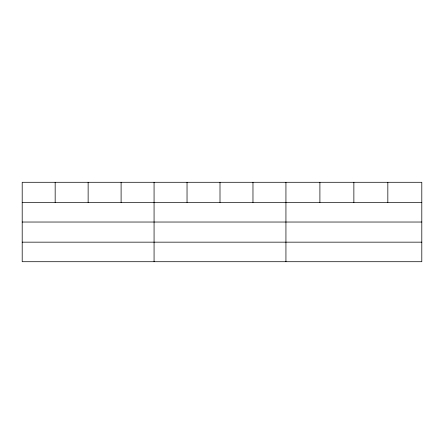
<?xml version="1.0" encoding="UTF-8"?>
<svg xmlns="http://www.w3.org/2000/svg" width="444" height="444" viewBox="0 0 444 444"><rect width="100%" height="100%" fill="white"/><g stroke="black" fill="none" stroke-linecap="round" stroke-linejoin="round"><path stroke-width="0.67" d="M421.8 222.033L421.8 182.29L22.2 182.29L22.2 261.71L421.8 261.71L421.8 222.033L22.2 222.033M22.2 202.486L421.8 202.486M22.2 242.163L421.8 242.163M387.834 182.29L387.834 202.486M353.868 182.29L353.868 202.486M319.902 182.29L319.902 202.486M285.936 182.29L285.936 261.71M252.969 182.29L252.969 202.486M220.002 182.29L220.002 202.486M187.035 182.29L187.035 202.486M154.068 182.29L154.068 261.71M121.101 182.29L121.101 202.486M88.134 182.29L88.134 202.486M55.167 182.29L55.167 202.486"/></g></svg>
